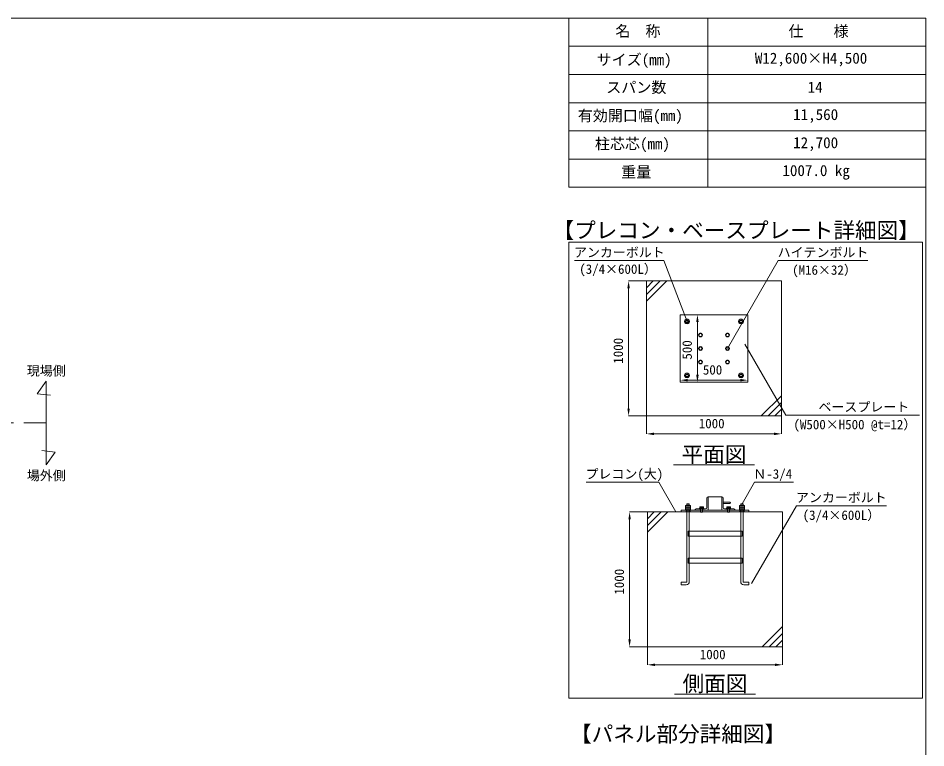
# Model space of a CAD drawing. Units: millimetres, scale not verified. Extents: x 2437 to 26587, y -17325 to 17325.
# Drawn here: x 18518 to 26587, y 10836 to 17325 of the extents above; entities that cross this region are included whole.
import ezdxf
from ezdxf.enums import TextEntityAlignment as Align

# ---------------------------------------------------------------- set-up
doc = ezdxf.new("R2010")
doc.units = ezdxf.units.MM
doc.header["$LTSCALE"] = 90
doc.linetypes.add('CHAIN2', pattern=[12, 9, -1, 1, -1])
doc.linetypes.add('DASHED1', pattern=[1.8, 1.2, -0.6])
for name, color, linetype, lineweight in [('0-6_ﾎﾞﾙﾄ類', 2, 'Continuous', 18), ('0-9_基礎工事用PCA大', 7, 'Continuous', 18), ('0-A_図面枠', 7, 'Continuous', 18), ('0-B_寸法', 3, 'Continuous', 18), ('0-D_大型柱', 7, 'Continuous', 18), ('1-4_通芯', 1, 'CHAIN2', 18), ('1-6_表', 7, 'Continuous', 18), ('1-9_文字', 7, 'Continuous', 18)]:
    doc.layers.add(name, color=color, linetype=linetype, lineweight=lineweight)
doc.styles.add('ＭＳ ゴシック', font='')
doc.styles.get('ＭＳ ゴシック').set_extended_font_data('MS Gothic')

msp = doc.modelspace()

# ---------------------------------------------------------------- linework, layer by layer
at = {"layer": '0-6_ﾎﾞﾙﾄ類'}
for p, q in [((24461.31, 12972.15), (24461.31, 12989.64)), ((24461.31, 12968.72), (24461.31, 12951.23)), ((24484.17, 12972.15), (24484.17, 12989.64)), ((24484.17, 12968.72), (24484.17, 12951.23)), ((24578.53, 12980.52), (24576.34, 12979.25)), ((24576.34, 12979.25), (24576.34, 12968.76)), ((24609.13, 12968.76), (24576.34, 12968.76)), ((24606.94, 12980.52), (24578.53, 12980.52)), ((24606.23, 12968.51), (24579.24, 12968.51)), ((24583.14, 12933.72), (24583.14, 12960.12)), ((24584.53, 12979.25), (24584.53, 12968.76)), ((24592.59, 12964.91), (24591.3, 12960.12)), ((24594.17, 12964.91), (24592.89, 12960.12)), ((24600.86, 12930.35), (24600.86, 12960.12)), ((24602.34, 12933.72), (24600.86, 12930.35)), ((24600.93, 12979.25), (24600.93, 12968.76)), ((24602.34, 12933.72), (24602.34, 12960.12)), ((24606.94, 12980.52), (24609.13, 12979.25)), ((24609.13, 12979.25), (24609.13, 12968.76)), ((24818.53, 12980.52), (24816.34, 12979.25)), ((24816.34, 12979.25), (24816.34, 12968.76)), ((24849.13, 12968.76), (24816.34, 12968.76)), ((24846.94, 12980.52), (24818.53, 12980.52)), ((24846.23, 12968.51), (24819.25, 12968.51)), ((24823.13, 12933.72), (24823.13, 12960.12)), ((24824.54, 12979.25), (24824.54, 12968.76)), ((24832.58, 12964.91), (24831.31, 12960.12)), ((24834.17, 12964.91), (24832.89, 12960.12)), ((24840.86, 12930.35), (24840.86, 12960.12)), ((24842.34, 12933.72), (24840.86, 12930.35)), ((24840.94, 12979.25), (24840.94, 12968.76)), ((24842.34, 12933.72), (24842.34, 12960.12)), ((24846.94, 12980.52), (24849.13, 12979.25)), ((24849.13, 12979.25), (24849.13, 12968.76)), ((24941.3, 12972.15), (24941.3, 12989.64)), ((24941.3, 12968.72), (24941.3, 12951.23)), ((24964.16, 12972.15), (24964.16, 12989.64)), ((24964.16, 12968.72), (24964.16, 12951.23))]:
    msp.add_line(p, q, dxfattribs=at)
for points in [[(24474.77, 14646.67), (24485.86, 14627.47), (24474.77, 14608.27), (24452.6, 14608.27), (24441.52, 14627.47), (24452.6, 14646.67)], [(24932.6, 14646.67), (24921.52, 14627.47), (24932.6, 14608.27), (24954.78, 14608.27), (24965.86, 14627.47), (24954.78, 14646.67)], [(24575.49, 14521.67), (24567.29, 14507.47), (24575.49, 14493.27), (24591.89, 14493.27), (24600.09, 14507.47), (24591.89, 14521.67)], [(24815.49, 14521.67), (24807.29, 14507.47), (24815.49, 14493.27), (24831.89, 14493.27), (24840.09, 14507.47), (24831.89, 14521.67)], [(24575.49, 14401.67), (24567.29, 14387.47), (24575.49, 14373.27), (24591.89, 14373.27), (24600.09, 14387.47), (24591.89, 14401.67)], [(24815.49, 14401.67), (24807.29, 14387.47), (24815.49, 14373.27), (24831.89, 14373.27), (24840.09, 14387.47), (24831.89, 14401.67)], [(24575.49, 14281.67), (24567.29, 14267.47), (24575.49, 14253.26), (24591.89, 14253.26), (24600.09, 14267.47), (24591.89, 14281.67)], [(24815.49, 14281.67), (24807.29, 14267.47), (24815.49, 14253.26), (24831.89, 14253.26), (24840.09, 14267.47), (24831.89, 14281.67)], [(24474.77, 14128.27), (24485.86, 14147.47), (24474.77, 14166.67), (24452.6, 14166.67), (24441.52, 14147.47), (24452.6, 14128.27)], [(24932.6, 14128.27), (24921.52, 14147.47), (24932.6, 14166.67), (24954.78, 14166.67), (24965.86, 14147.47), (24954.78, 14128.27)], [(24450.57, 12972.15), (24450.57, 12989.64), (24494.9, 12989.64), (24494.9, 12972.15), (24491.93, 12970.44), (24453.54, 12970.44)], [(24450.57, 12968.72), (24450.57, 12951.23), (24494.9, 12951.23), (24494.9, 12968.72), (24491.93, 12970.44), (24453.54, 12970.44)], [(24451.14, 12951.23), (24494.34, 12951.23), (24494.34, 12948.12), (24451.14, 12948.12)], [(24575.94, 12968.51), (24575.94, 12964.91), (24609.54, 12964.91), (24609.54, 12968.51)], [(24609.54, 12964.91), (24575.94, 12964.91), (24575.94, 12960.12), (24609.54, 12960.12)], [(24815.93, 12968.51), (24815.93, 12964.91), (24849.54, 12964.91), (24849.54, 12968.51)], [(24849.54, 12964.91), (24815.93, 12964.91), (24815.93, 12960.12), (24849.54, 12960.12)], [(24930.57, 12972.15), (24930.57, 12989.64), (24974.91, 12989.64), (24974.91, 12972.15), (24971.94, 12970.44), (24933.54, 12970.44)], [(24930.57, 12968.72), (24930.57, 12951.23), (24974.91, 12951.23), (24974.91, 12968.72), (24971.94, 12970.44), (24933.54, 12970.44)], [(24931.13, 12951.23), (24974.33, 12951.23), (24974.33, 12948.12), (24931.13, 12948.12)]]:
    msp.add_lwpolyline(points, close=True, dxfattribs=at)
for points in [[(24602.34, 12933.72), (24583.14, 12933.72), (24584.61, 12930.35)], [(24600.86, 12930.35), (24584.61, 12930.35), (24584.61, 12960.12)], [(24842.34, 12933.72), (24823.13, 12933.72), (24824.61, 12930.35)], [(24840.86, 12930.35), (24824.61, 12930.35), (24824.61, 12960.12)]]:
    msp.add_lwpolyline(points, dxfattribs=at)
for centre, radius in [((24463.69, 14627.47), 19.2), ((24463.69, 14627.47), 11.43), ((24463.69, 14627.47), 9.7), ((24943.69, 14627.47), 19.2), ((24943.69, 14627.47), 11.43), ((24943.69, 14627.47), 9.7), ((24583.69, 14507.47), 16.8), ((24583.69, 14507.47), 14.2), ((24823.69, 14507.47), 16.8), ((24823.69, 14507.47), 14.2), ((24583.69, 14387.47), 16.8), ((24583.69, 14387.47), 14.2), ((24823.69, 14387.47), 16.8), ((24823.69, 14387.47), 14.2), ((24583.69, 14267.47), 16.8), ((24823.69, 14267.47), 16.8), ((24583.69, 14267.47), 14.2), ((24823.69, 14267.47), 14.2), ((24463.69, 14147.47), 19.2), ((24463.69, 14147.47), 11.43), ((24463.69, 14147.47), 9.7), ((24943.69, 14147.47), 19.2), ((24943.69, 14147.47), 11.43), ((24943.69, 14147.47), 9.7)]:
    msp.add_circle(centre, radius, dxfattribs=at)
for centre, radius, start, end in [((24463.69, 14627.47), 21.6, 122.734, 177.266), ((24463.69, 14627.47), 21.6, 182.734, 237.266), ((24463.69, 14627.47), 21.6, 62.734, 117.266), ((24463.69, 14627.47), 21.6, 242.734, 297.266), ((24463.69, 14627.47), 21.6, 2.734, 57.266), ((24463.69, 14627.47), 21.6, 302.734, 357.266), ((24943.69, 14627.47), 21.6, 122.734, 177.266), ((24943.69, 14627.47), 21.6, 182.734, 237.266), ((24943.69, 14627.47), 21.6, 62.734, 117.266), ((24943.69, 14627.47), 21.6, 242.734, 297.266), ((24943.69, 14627.47), 21.6, 2.734, 57.266), ((24943.69, 14627.47), 21.6, 302.734, 357.266), ((24463.69, 14147.47), 21.6, 122.734, 177.266), ((24463.69, 14147.47), 21.6, 182.734, 237.266), ((24463.69, 14147.47), 21.6, 62.734, 117.266), ((24463.69, 14147.47), 21.6, 242.734, 297.266), ((24463.69, 14147.47), 21.6, 2.734, 57.266), ((24463.69, 14147.47), 21.6, 302.734, 357.266), ((24943.69, 14147.47), 21.6, 122.734, 177.266), ((24943.69, 14147.47), 21.6, 182.734, 237.266), ((24943.69, 14147.47), 21.6, 62.734, 117.266), ((24943.69, 14147.47), 21.6, 242.734, 297.266), ((24943.69, 14147.47), 21.6, 2.734, 57.266), ((24943.69, 14147.47), 21.6, 302.734, 357.266), ((24455.93, 12981.46), 10.74, 240, 300), ((24455.93, 12959.42), 10.74, 60, 120), ((24472.74, 13009.38), 38.94, 252.932, 287.068), ((24472.74, 12931.5), 38.94, 72.932, 107.068), ((24489.54, 12981.44), 10.73, 239.975, 300.025), ((24489.54, 12959.43), 10.73, 59.975, 120.025), ((24580.44, 12973.26), 7.26, 55.616, 124.384), ((24579.24, 12968.76), 0.243, 180, 270), ((24592.73, 12953.39), 27.14, 72.412, 107.588), ((24605.04, 12973.26), 7.26, 55.616, 124.384), ((24606.23, 12968.76), 0.243, 270, 0), ((24820.43, 12973.26), 7.26, 55.616, 124.384), ((24819.25, 12968.76), 0.243, 180, 270), ((24832.74, 12953.39), 27.14, 72.412, 107.588), ((24845.04, 12973.26), 7.26, 55.616, 124.384), ((24846.23, 12968.76), 0.243, 270, 0), ((24935.94, 12981.46), 10.74, 240, 300), ((24935.94, 12959.42), 10.74, 60, 120), ((24952.73, 13009.38), 38.94, 252.932, 287.068), ((24952.73, 12931.5), 38.94, 72.932, 107.068), ((24969.54, 12981.44), 10.73, 239.975, 300.025), ((24969.54, 12959.43), 10.73, 59.975, 120.025)]:
    msp.add_arc(centre, radius, start, end, dxfattribs=at)
at = {"layer": '0-9_基礎工事用PCA大'}
for p, q in [((24103.69, 14807.47), (24283.69, 14987.47)), ((24103.69, 14867.47), (24223.69, 14987.47)), ((24103.69, 14927.47), (24163.69, 14987.47)), ((25303.69, 13967.47), (25123.69, 13787.47)), ((25303.69, 13907.47), (25183.69, 13787.47)), ((25303.69, 13847.47), (25243.69, 13787.47)), ((24112.74, 12753.72), (24292.74, 12933.72)), ((24112.74, 12813.71), (24232.73, 12933.72)), ((24112.74, 12873.72), (24172.74, 12933.72)), ((24484.17, 12717.72), (24484.17, 12523.32)), ((24941.3, 12717.72), (24941.3, 12523.32)), ((24484.17, 12477.72), (24484.17, 12313.31)), ((24941.3, 12477.72), (24941.3, 12313.31)), ((25312.73, 11913.71), (25132.73, 11733.71)), ((25312.73, 11853.72), (25192.74, 11733.71)), ((25312.73, 11793.72), (25252.74, 11733.71))]:
    msp.add_line(p, q, dxfattribs=at)
at = {"layer": '0-9_基礎工事用PCA大', "linetype": 'DASHED1'}
for p, q in [((24455.11, 12948.12), (24455.11, 12933.72)), ((24490.74, 12948.12), (24490.74, 12933.72)), ((24583.14, 12948.12), (24583.14, 12933.72)), ((24602.34, 12948.12), (24602.34, 12933.72)), ((24823.13, 12948.12), (24823.13, 12933.72)), ((24842.34, 12948.12), (24842.34, 12933.72)), ((24934.73, 12948.12), (24934.73, 12933.72)), ((24970.73, 12948.12), (24970.73, 12933.72)), ((24484.17, 12763.31), (24484.17, 12717.72)), ((24941.3, 12763.31), (24941.3, 12717.72)), ((24484.17, 12523.32), (24484.17, 12477.72)), ((24941.3, 12523.32), (24941.3, 12477.72))]:
    msp.add_line(p, q, dxfattribs=at)
at = {"layer": '0-9_基礎工事用PCA大'}
for points in [[(24103.69, 13787.47), (25303.69, 13787.47), (25303.69, 14987.47), (24103.69, 14987.47)], [(24403.69, 14687.47), (25003.69, 14687.47), (25003.69, 14087.47), (24403.69, 14087.47)], [(24112.74, 11733.71), (25312.73, 11733.71), (25312.73, 12933.72), (24112.74, 12933.72)], [(24412.73, 12933.72), (25012.74, 12933.72), (25012.74, 12948.12), (24412.73, 12948.12)], [(24472.74, 12763.31), (24952.73, 12763.31), (24952.73, 12717.72), (24472.74, 12717.72)], [(24472.74, 12523.32), (24952.73, 12523.32), (24952.73, 12477.72), (24472.74, 12477.72)]]:
    msp.add_lwpolyline(points, close=True, dxfattribs=at)
for points in [[(24461.31, 12313.38), (24461.31, 13005.72), (24484.17, 13005.72), (24484.17, 12763.31)], [(24461.31, 12930.71), (24464.3, 12933.72), (24464.3, 13005.72), (24481.17, 13005.72), (24481.17, 12933.72), (24484.17, 12930.71)], [(24964.16, 12313.38), (24964.16, 13005.72), (24941.3, 13005.72), (24941.3, 12763.31)], [(24964.16, 12930.71), (24961.17, 12933.72), (24961.17, 13005.72), (24944.31, 13005.72), (24944.31, 12933.72), (24941.3, 12930.71)], [(24456.56, 12285.72), (24412.17, 12285.72), (24412.17, 12308.58), (24456.51, 12308.58)], [(24968.91, 12285.72), (25013.3, 12285.72), (25013.3, 12308.58), (24968.97, 12308.58)]]:
    msp.add_lwpolyline(points, dxfattribs=at)
for centre, radius, start, end in [((24456.51, 12313.38), 4.8, 270, 0), ((24456.56, 12313.31), 27.6, 270, 0), ((24968.91, 12313.31), 27.6, 180, 270), ((24968.97, 12313.38), 4.8, 180, 270)]:
    msp.add_arc(centre, radius, start, end, dxfattribs=at)
at = {"layer": '0-A_図面枠'}
for points in [[(2436.88, 17325), (26586.88, 17325), (26586.88, 675), (2436.88, 675)], [(23413.12, 15332.86), (26557.04, 15332.86), (26557.04, 11278.6), (23413.12, 11278.6)]]:
    msp.add_lwpolyline(points, close=True, dxfattribs=at)
at = {"layer": '0-B_寸法'}
for p, q in [((24102.49, 14987.47), (23943.12, 14987.47)), ((23944.33, 14921.47), (23944.33, 13853.47)), ((24404.89, 14687.47), (24557.65, 14687.47)), ((24556.45, 14621.47), (24556.45, 14153.47)), ((24403.69, 14088.67), (24403.69, 14106.67)), ((24469.69, 14105.47), (24937.69, 14105.47)), ((24542.89, 14087.47), (24557.65, 14087.47)), ((24102.49, 13787.47), (23943.12, 13787.47)), ((24103.69, 13786.27), (24103.69, 13626.91)), ((25303.69, 13786.27), (25303.69, 13626.91)), ((24169.69, 13628.11), (25237.69, 13628.11)), ((24111.54, 12933.72), (23952.18, 12933.72)), ((23953.37, 12867.71), (23953.37, 11799.72)), ((24111.54, 11733.71), (23952.18, 11733.71)), ((24112.74, 11732.52), (24112.74, 11573.15)), ((25312.73, 11732.52), (25312.73, 11573.15)), ((24178.73, 11574.35), (25246.74, 11574.35))]:
    msp.add_line(p, q, dxfattribs=at)
at = {"layer": '0-B_寸法', "color": 91}
for points in [[(23933.32, 14921.47), (23944.33, 14987.47), (23955.33, 14921.47)], [(24545.45, 14621.47), (24556.45, 14687.47), (24567.45, 14621.47)], [(24545.45, 14153.47), (24556.45, 14087.47), (24567.45, 14153.47)], [(24469.69, 14116.46), (24403.69, 14105.47), (24469.69, 14094.47)], [(24937.69, 14116.46), (25003.69, 14105.47), (24937.69, 14094.47)], [(23933.32, 13853.47), (23944.33, 13787.47), (23955.33, 13853.47)], [(24169.69, 13639.1), (24103.69, 13628.11), (24169.69, 13617.11)], [(25237.69, 13639.1), (25303.69, 13628.11), (25237.69, 13617.11)], [(23942.38, 12867.71), (23953.37, 12933.72), (23964.37, 12867.71)], [(23942.38, 11799.72), (23953.37, 11733.71), (23964.37, 11799.72)], [(24178.73, 11585.35), (24112.74, 11574.35), (24178.73, 11563.35)], [(25246.74, 11585.35), (25312.73, 11574.35), (25246.74, 11563.35)]]:
    msp.add_solid(points, dxfattribs=at)
at = {"layer": '0-D_大型柱'}
for p, q in [((24640.74, 13056.12), (24640.74, 12972.11)), ((24772.73, 13068.12), (24652.74, 13068.12)), ((24784.74, 13056.12), (24784.74, 12972.11)), ((24628.73, 12960.12), (24544.74, 12960.12)), ((24772.73, 12948.12), (24652.74, 12948.12)), ((24796.74, 12960.12), (24880.73, 12960.12))]:
    msp.add_line(p, q, dxfattribs=at)
at = {"layer": '0-D_大型柱', "linetype": 'DASHED1'}
for p, q in [((24580.74, 12960.12), (24580.74, 12948.12)), ((24604.74, 12960.12), (24604.74, 12948.12)), ((24820.74, 12960.12), (24820.74, 12948.12)), ((24844.73, 12960.12), (24844.73, 12948.12))]:
    msp.add_line(p, q, dxfattribs=at)
at = {"layer": '0-D_大型柱'}
for points in [[(24532.74, 12948.12), (24652.74, 12948.12), (24652.74, 13068.12)], [(24892.74, 12948.12), (24772.73, 12948.12), (24772.73, 13068.12)], [(24843.54, 13020.12), (24784.74, 13020.12), (24784.74, 13008.11), (24843.54, 13008.11)]]:
    msp.add_lwpolyline(points, dxfattribs=at)
for centre, radius, start, end in [((24652.74, 13056.12), 12, 90, 180), ((24772.73, 13056.12), 12, 0, 90), ((24843.54, 13014.12), 6, 270, 90), ((24544.74, 12948.12), 12, 90, 180), ((24628.73, 12972.11), 12, 270, 0), ((24796.74, 12972.11), 12, 180, 270), ((24880.73, 12948.12), 12, 0, 90)]:
    msp.add_arc(centre, radius, start, end, dxfattribs=at)
at = {"layer": '1-4_通芯'}
msp.add_line((4526.88, 13725), (18767.88, 13725), dxfattribs=at)
at = {"layer": '1-6_表'}
for p, q in [((23413.12, 17325), (26586.88, 17325)), ((23413.12, 17325), (23413.12, 15821.64)), ((24649.22, 17325), (24649.22, 15821.64)), ((26586.88, 17325), (26586.88, 15821.64)), ((23413.12, 17074.44), (26586.88, 17074.44)), ((23413.12, 16823.88), (26586.88, 16823.88)), ((23413.12, 16573.32), (26586.88, 16573.32)), ((23413.12, 16322.76), (26586.88, 16322.76)), ((23413.12, 16072.2), (26586.88, 16072.2)), ((23413.12, 15821.64), (26586.88, 15821.64))]:
    msp.add_line(p, q, dxfattribs=at)
at = {"layer": '1-9_文字'}
for p, q in [((23464.86, 15168.29), (24258.68, 15168.29)), ((24259.11, 15168.29), (24258.68, 15168.29)), ((24463.69, 14627.47), (24259.11, 15168.29)), ((24823.69, 14387.47), (25274.5, 15168.29)), ((25274.5, 15168.29), (25274.93, 15168.29)), ((25274.93, 15168.29), (26071.81, 15168.29)), ((24978.08, 14426.6), (25343.22, 13794.16)), ((25343.22, 13794.16), (25343.65, 13794.16)), ((25343.65, 13794.16), (26531.21, 13794.16)), ((24343.69, 13351.95), (25063.69, 13351.95)), ((23567.84, 13197.49), (24212.34, 13197.49)), ((24212.77, 13197.49), (24212.34, 13197.49)), ((24365.06, 12933.72), (24212.77, 13197.49)), ((24952.73, 13005.72), (25063.46, 13197.49)), ((25063.46, 13197.49), (25063.89, 13197.49)), ((25063.89, 13197.49), (25411.8, 13197.49)), ((25038.17, 12297.52), (25437.04, 12988.38)), ((25437.04, 12988.38), (25437.47, 12988.38)), ((25437.47, 12988.38), (26237.93, 12988.38)), ((24352.74, 11313.72), (25072.74, 11313.72))]:
    msp.add_line(p, q, dxfattribs=at)
for points in [[(18767.88, 14096.94), (18687.79, 13983.42), (18806.59, 13970.92)], [(18767.88, 14096.94), (18767.88, 13353.06), (18847.97, 13466.58), (18729.17, 13479.08)]]:
    msp.add_lwpolyline(points, dxfattribs=at)

# ---------------------------------------------------------------- texts
at = {"layer": '0-B_寸法', "style": 'ＭＳ ゴシック'}
for s, p in [('1000', (23919.85, 14251.96)), ('500', (24531.97, 14288.26)), ('1000', (23928.89, 12198.2))]:
    msp.add_text(s, height=84.46, rotation=90, dxfattribs=at).set_placement(p, align=Align.BOTTOM_LEFT)
for s, p in [('500', (24604.49, 14129.95)), ('1000', (24568.18, 13652.59)), ('1000', (24577.23, 11598.83))]:
    msp.add_text(s, height=84.46, dxfattribs=at).set_placement(p, align=Align.BOTTOM_LEFT)
at = {"layer": '1-6_表', "style": 'ＭＳ ゴシック'}
for s, p in [('名\u3000称', (23826.82, 17131.79)), ('仕\u3000\u3000様', (25365.65, 17130.9)), ('サイズ(mm)', (23660.14, 16877.37)), ('W12,600×H4,500', (25066.68, 16890.71)), ('スパン数', (23745.85, 16631.25)), ('14', (25536.48, 16633.03)), ('有効開口幅(mm)', (23492.56, 16379.81)), ('11,560', (25407.47, 16389.59)), ('柱芯芯(mm)', (23645.01, 16130.13)), ('12,700', (25407.47, 16139.03)), ('重量', (23878.12, 15878.1)), ('1007.0 kg', (25311.97, 15891.44))]:
    msp.add_text(s, height=97.97, dxfattribs=at).set_placement(p, align=Align.BOTTOM_LEFT)
at = {"layer": '1-9_文字', "style": 'ＭＳ ゴシック'}
for s, height, p in [('【プレコン・ベースプレート詳細図】 ', 140.8, (23268.33, 15325.66)), ('アンカーボルト', 84.46, (23458.72, 15174.77)), ('ハイテンボルト', 84.46, (25269.48, 15174.77)), ('(3/4×600L）', 84.46, (23505.63, 15025.75)), ('(M16×32）', 84.46, (25398.36, 15017.57)), ('現場側', 84.46, (18595.08, 14121.42)), ('   \u3000ベースプレート\u3000\u3000\u3000', 84.46, (25344.85, 13800.64)), ('(W500×H500 @t=12）', 84.46, (25410.02, 13643.44)), ('平面図', 140.8, (24415.69, 13332.75)), ('プレコン(大)', 84.46, (23561.2, 13203.97)), ('Ｎ-3/4', 84.46, (25053.33, 13203.97)), ('場外側', 84.46, (18595.08, 13190.34)), ('アンカーボルト\u3000', 84.46, (25432.53, 12994.86)), ('(3/4×600L）', 84.46, (25491.35, 12837.65)), ('側面図', 140.8, (24424.74, 11294.51)), ('【パネル部分詳細図】', 140.8, (23423.96, 10847.03))]:
    msp.add_text(s, height=height, dxfattribs=at).set_placement(p, align=Align.BOTTOM_LEFT)

doc.saveas('drawing.dxf')
